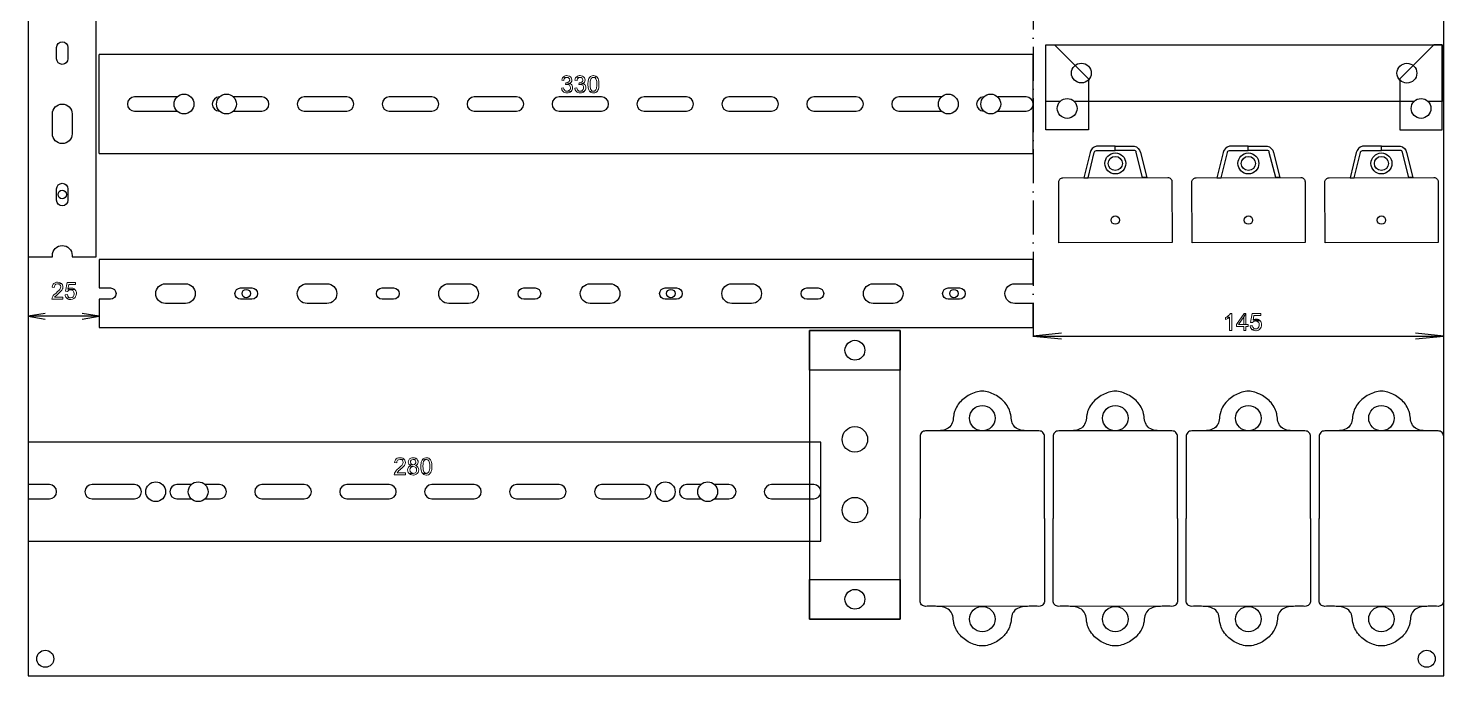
# Model space of a CAD drawing. Header units: millimetres. Extents: x 0 to 2020, y 0 to 926.
# Drawn here: x 1145 to 1645, y 213 to 442 of the extents above; entities that cross this region are included whole.
import ezdxf

# ---------------------------------------------------------------- set-up
doc = ezdxf.new("R2010")
doc.units = ezdxf.units.MM
doc.linetypes.add('ACAD_ISO10W100', pattern=[18, 12, -3, 0, -3])
doc.layers.add('1', color=30, linetype='Continuous')

msp = doc.modelspace()

# ---------------------------------------------------------------- linework, layer by layer
msp.add_lwpolyline([(1145, 213), (1645, 213), (1645, 713), (1145, 713)], close=True)
for centre, radius in [((1200, 415), 3.5), ((1215, 415), 3.5), ((1470, 415), 3.5), ((1485, 415), 3.5), ((1512, 413.43), 3.5), ((1637, 413.43), 3.5), ((1529, 394), 2.5), ((1576, 394), 2.5), ((1623, 394), 2.5), ((1157, 383), 1.5), ((1529, 374), 1.5), ((1576, 374), 1.5), ((1623, 374), 1.5), ((1222, 348), 1.5), ((1372, 348), 1.5), ((1472, 348), 1.5), ((1437, 328), 3.5), ((1482, 304), 4.5), ((1529, 304), 4.5), ((1576, 304), 4.5), ((1623, 304), 4.5), ((1190, 278), 3.5), ((1205, 278), 3.5), ((1370, 278), 3.5), ((1385, 278), 3.5), ((1437, 240), 3.5), ((1482, 233), 4.5), ((1529, 233), 4.5), ((1576, 233), 4.5), ((1623, 233), 4.5), ((1151, 219), 3), ((1639, 219), 3)]:
    msp.add_circle(centre, radius)
at = {"layer": '1', "linetype": 'ACAD_ISO10W100'}
msp.add_line((1500, 580), (1500, 331), dxfattribs=at)
at = {"layer": '1'}
for p, q in [((1170, 397.5), (1170, 432.5)), ((1500, 360), (1170, 360)), ((1170, 360), (1170, 350)), ((1500, 351.5), (1500, 360)), ((1170, 346), (1170, 336)), ((1151, 341), (1145, 340)), ((1170, 340), (1164, 341)), ((1500, 336), (1500, 344.5)), ((1170, 340), (1145, 340)), ((1145, 340), (1151, 339)), ((1164, 339), (1170, 340)), ((1170, 336), (1500, 336)), ((1510, 334), (1500, 333)), ((1500, 333), (1645, 333)), ((1500, 333), (1510, 332)), ((1645, 333), (1635, 334)), ((1635, 332), (1645, 333)), ((1499.12, 299.47), (1466, 299.5)), ((1546.12, 299.47), (1513, 299.5)), ((1593.12, 299.47), (1560, 299.5)), ((1640.12, 299.47), (1607, 299.5)), ((1499.12, 237.53), (1466, 237.5)), ((1546.12, 237.53), (1513, 237.5)), ((1593.12, 237.53), (1560, 237.5)), ((1640.12, 237.53), (1607, 237.5))]:
    msp.add_line(p, q, dxfattribs=at)
for points in [[(1160.5, 361), (1169, 361), (1169, 688), (1145, 688)], [(1509.55, 415.93), (1504.5, 415.93), (1504.5, 420.93), (1504.5, 435.93), (1644.5, 435.93), (1644.5, 420.93), (1644.5, 415.93), (1639.45, 415.93)], [(1170, 397.5), (1500, 397.5), (1500, 432.5), (1170, 432.5)], [(1634.55, 415.93), (1514.45, 415.93)], [(1145, 361), (1153.5, 361)], [(1145, 260.5), (1425, 260.5), (1425, 295.5), (1145, 295.5)]]:
    msp.add_lwpolyline(points, dxfattribs=at)
for points in [[(1155, 431), (1155, 435, -1), (1159, 435), (1159, 431, -1)], [(1242.5, 417.5, 1), (1242.5, 412.5), (1257.5, 412.5, 1), (1257.5, 417.5)], [(1272.5, 417.5, 1), (1272.5, 412.5), (1287.5, 412.5, 1), (1287.5, 417.5)], [(1302.5, 417.5, 1), (1302.5, 412.5), (1317.5, 412.5, 1), (1317.5, 417.5)], [(1332.5, 417.5, 1), (1332.5, 412.5), (1347.5, 412.5, 1), (1347.5, 417.5)], [(1362.5, 417.5, 1), (1362.5, 412.5), (1377.5, 412.5, 1), (1377.5, 417.5)], [(1392.5, 417.5, 1), (1392.5, 412.5), (1407.5, 412.5, 1), (1407.5, 417.5)], [(1422.5, 417.5, 1), (1422.5, 412.5), (1437.5, 412.5, 1), (1437.5, 417.5)], [(1153.5, 404.5), (1153.5, 411.5, -1), (1160.5, 411.5), (1160.5, 404.5, -1)], [(1528.98, 400.07), (1522.31, 400.05, 0.302776), (1520.1, 397.82), (1517.91, 388.93), (1519.39, 388.93), (1521.58, 397.83, -0.414214), (1522.32, 398.57), (1528.98, 398.59)], [(1528.98, 400.07), (1535.65, 400.1, -0.302776), (1537.88, 397.88), (1540.13, 389), (1538.65, 389), (1536.39, 397.88, 0.414214), (1535.65, 398.62), (1528.98, 398.59)], [(1575.98, 400.07), (1569.31, 400.05, 0.302776), (1567.1, 397.82), (1564.91, 388.93), (1566.39, 388.93), (1568.58, 397.83, -0.414214), (1569.32, 398.57), (1575.98, 398.59)], [(1575.98, 400.07), (1582.65, 400.1, -0.302776), (1584.88, 397.88), (1587.13, 389), (1585.65, 389), (1583.39, 397.88, 0.414214), (1582.65, 398.62), (1575.98, 398.59)], [(1622.98, 400.07), (1616.31, 400.05, 0.302776), (1614.1, 397.82), (1611.91, 388.93), (1613.39, 388.93), (1615.58, 397.83, -0.414214), (1616.32, 398.57), (1622.98, 398.59)], [(1622.98, 400.07), (1629.65, 400.1, -0.302776), (1631.88, 397.88), (1634.13, 389), (1632.65, 389), (1630.39, 397.88, 0.414214), (1629.65, 398.62), (1622.98, 398.59)], [(1155, 381), (1155, 385, -1), (1159, 385), (1159, 381, -1)], [(1509.02, 387.41, -0.414214), (1510.5, 388.9), (1547.54, 389.03, -0.414214), (1549.02, 387.55), (1549.09, 366.07), (1509.09, 365.93)], [(1556.02, 387.41, -0.414214), (1557.5, 388.9), (1594.54, 389.03, -0.414214), (1596.02, 387.55), (1596.09, 366.07), (1556.09, 365.93)], [(1603.02, 387.41, -0.414214), (1604.5, 388.9), (1641.54, 389.03, -0.414214), (1643.02, 387.55), (1643.09, 366.07), (1603.09, 365.93)], [(1200.5, 344.5), (1193.5, 344.5, -1), (1193.5, 351.5), (1200.5, 351.5, -1)], [(1250.5, 344.5), (1243.5, 344.5, -1), (1243.5, 351.5), (1250.5, 351.5, -1)], [(1300.5, 344.5), (1293.5, 344.5, -1), (1293.5, 351.5), (1300.5, 351.5, -1)], [(1350.5, 344.5), (1343.5, 344.5, -1), (1343.5, 351.5), (1350.5, 351.5, -1)], [(1400.5, 344.5), (1393.5, 344.5, -1), (1393.5, 351.5), (1400.5, 351.5, -1)], [(1450.5, 344.5), (1443.5, 344.5, -1), (1443.5, 351.5), (1450.5, 351.5, -1)], [(1224, 346), (1220, 346, -1), (1220, 350), (1224, 350, -1)], [(1274, 346), (1270, 346, -1), (1270, 350), (1274, 350, -1)], [(1324, 346), (1320, 346, -1), (1320, 350), (1324, 350, -1)], [(1374, 346), (1370, 346, -1), (1370, 350), (1374, 350, -1)], [(1424, 346), (1420, 346, -1), (1420, 350), (1424, 350, -1)], [(1474, 346), (1470, 346, -1), (1470, 350), (1474, 350, -1)], [(1167.5, 280.5, 1), (1167.5, 275.5), (1182.5, 275.5, 1), (1182.5, 280.5)], [(1227.5, 280.5, 1), (1227.5, 275.5), (1242.5, 275.5, 1), (1242.5, 280.5)], [(1257.5, 280.5, 1), (1257.5, 275.5), (1272.5, 275.5, 1), (1272.5, 280.5)], [(1287.5, 280.5, 1), (1287.5, 275.5), (1302.5, 275.5, 1), (1302.5, 280.5)], [(1317.5, 280.5, 1), (1317.5, 275.5), (1332.5, 275.5, 1), (1332.5, 280.5)], [(1347.5, 280.5, 1), (1347.5, 275.5), (1362.5, 275.5, 1), (1362.5, 280.5)], [(1407.5, 280.5, 1), (1407.5, 275.5), (1422.5, 275.5, 1), (1422.5, 280.5)]]:
    msp.add_lwpolyline(points, format="xyb", close=True, dxfattribs=at)
for points in [[(1507.5, 435.93), (1519.5, 423.93), (1519.5, 405.93), (1504.5, 405.93), (1504.5, 420.93), (1504.5, 435.93)], [(1641.5, 435.93), (1629.5, 423.93), (1629.5, 405.93), (1644.5, 405.93), (1644.5, 420.93), (1644.5, 435.93)], [(1421, 233), (1453, 233), (1453, 335), (1421, 335)], [(1421, 335), (1453, 335), (1453, 321), (1421, 321)], [(1453, 233), (1421, 233), (1421, 247), (1453, 247)]]:
    msp.add_lwpolyline(points, close=True, dxfattribs=at)
at = {"layer": '1', "color": 30, "lineweight": 0}
for points in [[(1335.25, 425.03), (1335.08, 425.02), (1334.7, 424.96), (1334.36, 424.82), (1334.06, 424.62), (1333.92, 424.49), (1335.26, 424.42), (1335.29, 424.42), (1335.67, 424.35), (1335.97, 424.16), (1336.18, 423.85), (1336.25, 423.48), (1336.23, 423.32), (1336.12, 422.98), (1335.87, 422.72), (1335.75, 422.66), (1335.4, 422.52), (1335.02, 422.48), (1336.23, 422.28), (1336.55, 422.49), (1336.79, 422.76), (1336.95, 423.09), (1337, 423.47), (1337, 423.52), (1336.94, 423.89), (1336.78, 424.24), (1336.73, 424.33), (1336.48, 424.6), (1336.15, 424.82), (1335.99, 424.89), (1335.63, 424.99)], [(1339.9, 425.03), (1339.73, 425.02), (1339.36, 424.96), (1339.02, 424.82), (1338.72, 424.62), (1338.58, 424.49), (1339.92, 424.42), (1339.96, 424.42), (1340.33, 424.35), (1340.63, 424.16), (1340.83, 423.85), (1340.9, 423.48), (1340.89, 423.32), (1340.77, 422.98), (1340.53, 422.72), (1340.41, 422.66), (1340.06, 422.52), (1339.68, 422.48), (1340.89, 422.28), (1341.22, 422.49), (1341.46, 422.76), (1341.61, 423.09), (1341.66, 423.47), (1341.66, 423.52), (1341.6, 423.89), (1341.45, 424.24), (1341.39, 424.33), (1341.13, 424.6), (1340.81, 424.82), (1340.65, 424.89), (1340.29, 424.99)], [(1344.64, 425.03), (1344.6, 425.03), (1344.21, 424.98), (1343.86, 424.86), (1343.55, 424.68), (1343.5, 424.63), (1343.26, 424.37), (1343.06, 424.05), (1342.9, 423.68), (1342.85, 423.51), (1342.78, 423.18), (1342.72, 422.82), (1342.69, 422.41), (1342.68, 421.96), (1342.69, 421.58), (1342.72, 421.14), (1342.78, 420.73), (1342.87, 420.37), (1342.98, 420.05), (1343.12, 419.76), (1343.28, 419.52), (1343.32, 419.47), (1344.64, 419.5), (1344.37, 419.55), (1344.06, 419.71), (1343.79, 420), (1343.75, 420.06), (1343.64, 420.3), (1343.55, 420.61), (1343.49, 420.99), (1343.45, 421.44), (1343.44, 421.96), (1343.44, 422.23), (1343.47, 422.7), (1343.52, 423.12), (1343.59, 423.47), (1343.7, 423.76), (1343.82, 423.99), (1343.97, 424.16), (1344.27, 424.35), (1344.63, 424.42), (1345.79, 424.62), (1345.49, 424.83), (1345.38, 424.88), (1345.03, 424.99)], [(1334.11, 420.68), (1333.37, 420.59), (1333.42, 420.31), (1333.53, 419.95), (1333.72, 419.64), (1333.97, 419.37), (1334.2, 419.19), (1334.52, 419.03), (1334.88, 418.93), (1335.28, 418.9), (1335.38, 418.9), (1335.76, 418.94), (1336.12, 419.05), (1336.44, 419.21), (1336.73, 419.44), (1335.28, 419.5), (1335.22, 419.51), (1334.85, 419.59), (1334.54, 419.78), (1334.39, 419.95), (1334.23, 420.27)], [(1333.92, 424.49), (1333.71, 424.2), (1333.55, 423.86), (1333.44, 423.47), (1334.18, 423.34), (1334.21, 423.52), (1334.35, 423.88), (1334.55, 424.15), (1334.58, 424.17), (1334.88, 424.36), (1335.26, 424.42)], [(1334.9, 422.49), (1334.82, 421.84), (1334.99, 421.88), (1335.34, 421.92), (1336.55, 422.12), (1336.18, 422.25), (1336.23, 422.28), (1335.02, 422.48)], [(1336.55, 422.12), (1335.34, 421.92), (1335.53, 421.91), (1335.89, 421.81), (1336.18, 421.6), (1336.3, 421.46), (1336.46, 421.14), (1336.51, 420.76), (1336.5, 420.51), (1336.38, 420.16), (1336.16, 419.87), (1335.98, 419.72), (1335.65, 419.56), (1335.28, 419.5), (1336.73, 419.44), (1336.97, 419.73), (1337.15, 420.05), (1337.26, 420.4), (1337.3, 420.77), (1337.28, 421.07), (1337.18, 421.44), (1337, 421.74), (1336.84, 421.91)], [(1338.76, 420.68), (1338.03, 420.59), (1338.07, 420.31), (1338.19, 419.95), (1338.38, 419.64), (1338.63, 419.37), (1338.86, 419.19), (1339.18, 419.03), (1339.54, 418.93), (1339.94, 418.9), (1340.04, 418.9), (1340.42, 418.94), (1340.78, 419.05), (1341.1, 419.21), (1341.38, 419.44), (1339.94, 419.5), (1339.87, 419.51), (1339.51, 419.59), (1339.2, 419.78), (1339.05, 419.95), (1338.88, 420.27)], [(1338.58, 424.49), (1338.36, 424.2), (1338.21, 423.86), (1338.1, 423.47), (1338.84, 423.34), (1338.87, 423.52), (1339, 423.88), (1339.21, 424.15), (1339.23, 424.17), (1339.55, 424.36), (1339.92, 424.42)], [(1339.56, 422.49), (1339.48, 421.84), (1339.64, 421.88), (1340, 421.92), (1341.21, 422.12), (1340.83, 422.25), (1340.89, 422.28), (1339.68, 422.48)], [(1341.21, 422.12), (1340, 421.92), (1340.19, 421.91), (1340.55, 421.81), (1340.84, 421.6), (1340.96, 421.46), (1341.12, 421.14), (1341.17, 420.76), (1341.16, 420.51), (1341.04, 420.16), (1340.82, 419.87), (1340.64, 419.72), (1340.31, 419.56), (1339.94, 419.5), (1341.38, 419.44), (1341.63, 419.73), (1341.81, 420.05), (1341.92, 420.4), (1341.96, 420.77), (1341.93, 421.07), (1341.84, 421.44), (1341.66, 421.74), (1341.51, 421.91)], [(1345.79, 424.62), (1344.63, 424.42), (1344.91, 424.38), (1345.22, 424.22), (1345.49, 423.93), (1345.54, 423.86), (1345.65, 423.62), (1345.73, 423.31), (1345.79, 422.93), (1345.83, 422.48), (1345.84, 421.96), (1345.84, 421.78), (1345.82, 421.28), (1345.77, 420.86), (1345.7, 420.5), (1345.61, 420.22), (1345.49, 420), (1345.29, 419.76), (1344.98, 419.57), (1344.64, 419.5), (1343.32, 419.47), (1343.59, 419.22), (1343.9, 419.04), (1344.25, 418.93), (1344.64, 418.9), (1344.69, 418.9), (1345.08, 418.95), (1345.43, 419.06), (1345.73, 419.26), (1345.78, 419.3), (1346.02, 419.56), (1346.22, 419.88), (1346.38, 420.26), (1346.42, 420.41), (1346.5, 420.74), (1346.55, 421.11), (1346.59, 421.51), (1346.59, 421.96), (1346.59, 422.3), (1346.57, 422.71), (1346.52, 423.07), (1346.46, 423.38), (1346.4, 423.6), (1346.26, 423.96), (1346.09, 424.28), (1346.05, 424.34)], [(1156.72, 351.54), (1155.35, 351.42), (1155.68, 351.38), (1156.16, 351.12), (1156.32, 350.92), (1156.47, 350.38), (1156.42, 350.04), (1156.14, 349.49), (1156.1, 349.45), (1155.8, 349.11), (1155.37, 348.7), (1154.81, 348.22), (1154.67, 348.1), (1154.19, 347.69), (1153.84, 347.31), (1153.62, 347.01), (1153.37, 346.52), (1153.28, 346.01), (1157.24, 346.01), (1157.24, 346.71), (1154.29, 346.71), (1154.61, 347.11), (1154.91, 347.39), (1155.46, 347.86), (1155.82, 348.17), (1156.27, 348.59), (1156.6, 348.93), (1156.81, 349.18), (1157.09, 349.65), (1157.14, 349.79), (1157.24, 350.37), (1157.23, 350.55), (1157.06, 351.09)], [(1155.36, 352.03), (1155.01, 352.01), (1154.44, 351.87), (1153.99, 351.58), (1153.81, 351.38), (1153.54, 350.89), (1153.42, 350.29), (1154.17, 350.22), (1154.23, 350.64), (1154.5, 351.11), (1154.77, 351.29), (1155.35, 351.42), (1156.72, 351.54), (1156.47, 351.74), (1155.97, 351.96)], [(1161.72, 351.92), (1158.74, 351.92), (1158.16, 348.84), (1158.85, 348.75), (1158.88, 348.79), (1159.3, 349.18), (1159.38, 349.21), (1159.94, 349.33), (1161.47, 349.44), (1159, 349.6), (1159.33, 351.22), (1161.72, 351.22)], [(1158.8, 347.64), (1158.03, 347.57), (1158.06, 347.32), (1158.26, 346.78), (1158.63, 346.36), (1159.96, 346.51), (1159.69, 346.53), (1159.2, 346.8), (1158.99, 347.06)], [(1161.47, 349.44), (1159.94, 349.33), (1160.41, 349.26), (1160.87, 348.96), (1161.12, 348.56), (1161.22, 347.97), (1161.22, 347.96), (1161.13, 347.37), (1160.86, 346.91), (1160.51, 346.63), (1159.96, 346.51), (1158.63, 346.36), (1158.84, 346.2), (1159.35, 345.97), (1159.96, 345.91), (1160.07, 345.91), (1160.64, 346.01), (1161.12, 346.25), (1161.53, 346.63), (1161.73, 346.93), (1161.93, 347.45), (1162.01, 348.04), (1161.97, 348.46), (1161.8, 348.99)], [(1160.14, 349.98), (1160.08, 349.98), (1159.53, 349.88), (1159, 349.6), (1161.47, 349.44), (1161.21, 349.65), (1160.71, 349.9)], [(1570.13, 341.03), (1569.65, 341.03), (1569.58, 340.89), (1569.33, 340.56), (1569, 340.22), (1568.67, 339.96), (1568.31, 339.73), (1569.39, 339.7), (1569.39, 335), (1570.13, 335)], [(1575.11, 341), (1574.51, 341), (1571.77, 337.12), (1571.77, 336.44), (1574.37, 336.44), (1574.37, 335), (1575.11, 335), (1575.11, 336.44), (1575.92, 336.44), (1575.92, 337.12), (1575.11, 337.12), (1572.49, 337.12), (1574.37, 339.82)], [(1575.11, 341), (1574.37, 339.82), (1574.37, 337.12), (1572.49, 337.12), (1575.11, 337.12)], [(1580.36, 340.92), (1577.38, 340.92), (1576.8, 337.84), (1577.49, 337.75), (1577.61, 337.9), (1577.94, 338.17), (1578.16, 338.27), (1578.59, 338.33), (1580.11, 338.44), (1579.95, 338.58), (1577.65, 338.61), (1577.97, 340.22), (1580.36, 340.22)], [(1568.31, 339.73), (1567.92, 339.52), (1567.92, 338.81), (1567.92, 338.81), (1568.28, 338.97), (1568.7, 339.19), (1569.08, 339.44), (1569.39, 339.7)], [(1577.45, 336.64), (1576.67, 336.57), (1576.68, 336.45), (1576.79, 336.03), (1576.99, 335.67), (1577.27, 335.36), (1578.6, 335.51), (1578.2, 335.57), (1577.84, 335.79), (1577.78, 335.86), (1577.56, 336.2)], [(1580.11, 338.44), (1578.59, 338.33), (1578.78, 338.32), (1579.19, 338.2), (1579.51, 337.97), (1579.65, 337.8), (1579.81, 337.42), (1579.87, 336.97), (1579.84, 336.64), (1579.72, 336.24), (1579.5, 335.91), (1579.37, 335.78), (1579.01, 335.58), (1578.6, 335.51), (1577.27, 335.36), (1577.39, 335.26), (1577.74, 335.06), (1578.15, 334.94), (1578.6, 334.9), (1578.73, 334.9), (1579.16, 334.97), (1579.54, 335.11), (1579.88, 335.33), (1580.17, 335.63), (1580.31, 335.82), (1580.5, 336.2), (1580.61, 336.6), (1580.65, 337.04), (1580.63, 337.33), (1580.54, 337.75), (1580.36, 338.12)], [(1578.78, 338.98), (1578.44, 338.95), (1578.03, 338.82), (1577.65, 338.61), (1579.95, 338.58), (1579.6, 338.8), (1579.21, 338.94)], [(1276.34, 290.02), (1276.32, 290.02), (1275.8, 289.98), (1275.35, 289.83), (1274.97, 289.59), (1274.97, 289.58), (1274.68, 289.24), (1274.49, 288.81), (1274.39, 288.3), (1275.15, 288.22), (1275.15, 288.22), (1275.23, 288.72), (1275.47, 289.1), (1275.83, 289.33), (1276.32, 289.42), (1277.71, 289.55), (1277.68, 289.57), (1277.31, 289.83), (1276.86, 289.98)], [(1280.96, 290.02), (1280.53, 289.99), (1280.08, 289.85), (1279.71, 289.58), (1279.52, 289.38), (1279.31, 288.96), (1279.24, 288.48), (1279.27, 288.16), (1279.46, 287.74), (1279.68, 287.5), (1280.98, 287.54), (1280.67, 287.58), (1280.26, 287.81), (1280.1, 288.03), (1279.99, 288.51), (1280.02, 288.75), (1280.27, 289.15), (1280.49, 289.32), (1280.97, 289.43), (1282.22, 289.57), (1281.91, 289.81), (1281.48, 289.97)], [(1285.62, 290.02), (1285.41, 290.02), (1284.93, 289.91), (1284.54, 289.67), (1284.38, 289.53), (1285.61, 289.42), (1285.7, 289.42), (1286.12, 289.28), (1286.47, 288.93), (1286.5, 288.9), (1286.64, 288.58), (1286.74, 288.16), (1286.8, 287.62), (1286.82, 286.97), (1286.82, 286.86), (1286.79, 286.23), (1286.72, 285.7), (1286.62, 285.29), (1286.47, 285), (1286.42, 284.93), (1286.05, 284.61), (1285.62, 284.5), (1284.33, 284.43), (1284.69, 284.14), (1285.12, 283.96), (1285.62, 283.91), (1285.84, 283.91), (1286.32, 284.02), (1286.71, 284.26), (1286.87, 284.4), (1287.15, 284.79), (1287.35, 285.26), (1287.42, 285.45), (1287.5, 285.89), (1287.56, 286.4), (1287.57, 286.97), (1287.56, 287.48), (1287.52, 287.98), (1287.44, 288.38), (1287.28, 288.86), (1287.07, 289.28), (1286.85, 289.55), (1286.47, 289.84), (1286.12, 289.97)], [(1277.71, 289.55), (1276.32, 289.42), (1276.74, 289.36), (1277.14, 289.12), (1277.34, 288.84), (1277.45, 288.38), (1277.36, 287.95), (1277.11, 287.49), (1276.94, 287.3), (1276.65, 286.99), (1276.27, 286.63), (1275.78, 286.23), (1275.48, 285.97), (1275.11, 285.63), (1274.83, 285.31), (1274.55, 284.93), (1274.34, 284.51), (1274.33, 284.49), (1274.25, 284.01), (1278.21, 284.01), (1278.21, 284.72), (1275.28, 284.72), (1275.28, 284.72), (1275.58, 285.11), (1275.64, 285.17), (1275.95, 285.45), (1276.44, 285.87), (1276.51, 285.93), (1276.95, 286.32), (1277.31, 286.65), (1277.57, 286.92), (1277.84, 287.25), (1278.06, 287.66), (1278.14, 287.88), (1278.21, 288.37), (1278.17, 288.73), (1278, 289.18)], [(1279.63, 287.04), (1279.3, 286.72), (1279.26, 286.66), (1279.06, 286.24), (1279, 285.74), (1279, 285.72), (1279.06, 285.24), (1279.24, 284.8), (1279.54, 284.43), (1280.98, 284.5), (1280.81, 284.52), (1280.35, 284.67), (1280.21, 284.75), (1279.9, 285.13), (1279.84, 285.26), (1279.75, 285.73), (1279.84, 286.2), (1280.1, 286.59), (1280.48, 286.85), (1280.95, 286.94)], [(1282.22, 289.57), (1280.97, 289.43), (1281.27, 289.39), (1281.67, 289.15), (1281.83, 288.93), (1281.94, 288.47), (1281.91, 288.22), (1281.68, 287.81), (1281.45, 287.64), (1280.98, 287.54), (1279.68, 287.5), (1280.14, 287.26), (1280.08, 287.25), (1279.63, 287.04), (1280.95, 286.94), (1280.97, 286.94), (1281.45, 286.85), (1281.84, 286.59), (1281.85, 286.58), (1282.11, 286.19), (1282.19, 285.71), (1282.11, 285.24), (1281.85, 284.85), (1281.46, 284.59), (1280.98, 284.5), (1279.54, 284.43), (1279.63, 284.35), (1280.01, 284.1), (1280.46, 283.95), (1280.97, 283.91), (1281.1, 283.91), (1281.6, 283.98), (1282.04, 284.15), (1282.4, 284.43), (1282.4, 284.43), (1282.71, 284.8), (1282.88, 285.24), (1282.95, 285.72), (1282.95, 285.77), (1282.87, 286.26), (1282.66, 286.68), (1282.62, 286.73), (1282.28, 287.04), (1281.82, 287.26), (1282.15, 287.42), (1282.49, 287.74), (1282.61, 287.98), (1282.71, 288.46), (1282.67, 288.75), (1282.52, 289.19)], [(1284.38, 289.53), (1284.09, 289.15), (1283.88, 288.68), (1283.83, 288.48), (1283.73, 288.04), (1283.68, 287.53), (1283.66, 286.97), (1283.66, 286.79), (1283.69, 286.2), (1283.77, 285.68), (1283.89, 285.23), (1284.05, 284.84), (1284.25, 284.52), (1284.33, 284.43), (1285.62, 284.5), (1285.55, 284.51), (1285.12, 284.64), (1284.77, 285), (1284.75, 285.03), (1284.61, 285.35), (1284.5, 285.77), (1284.44, 286.31), (1284.42, 286.97), (1284.42, 287.15), (1284.46, 287.77), (1284.53, 288.27), (1284.64, 288.69), (1284.8, 288.99), (1284.81, 289), (1285.16, 289.32), (1285.61, 289.42)]]:
    msp.add_lwpolyline(points, close=True, dxfattribs=at)
at = {"layer": '1'}
for points in [[(1197.55, 417.5, 0.005), (1197.5, 417.5), (1182.5, 417.5, 1), (1182.5, 412.5), (1197.5, 412.5, 0.005), (1197.55, 412.5, 0.005)], [(1212.55, 417.5), (1212.5, 417.5, 1), (1212.5, 412.5), (1212.55, 412.5)], [(1217.45, 412.5), (1227.5, 412.5, 1), (1227.5, 417.5), (1217.45, 417.5)], [(1467.55, 417.5, 0.005), (1467.5, 417.5), (1452.5, 417.5, 1), (1452.5, 412.5), (1467.5, 412.5, 0.005), (1467.55, 412.5, 0.005)], [(1482.55, 417.5), (1482.5, 417.5, 1), (1482.5, 412.5), (1482.55, 412.5)], [(1487.45, 412.5), (1497.5, 412.5, 1), (1497.5, 417.5), (1487.45, 417.5)], [(1153.5, 361), (1153.5, 361.5, -1), (1160.5, 361.5), (1160.5, 361)], [(1500, 344.5), (1493.5, 344.5, -1), (1493.5, 351.5), (1500, 351.5)], [(1170, 350), (1174, 350, -1), (1174, 346), (1170, 346)], [(1504, 268.5), (1504, 297.5, 0.414214), (1502, 299.5), (1501.43, 299.49), (1500.85, 299.48), (1500.28, 299.47), (1499.7, 299.47), (1499.12, 299.47), (1498.53, 299.48), (1498, 299.5), (1497.34, 299.54), (1496.75, 299.59), (1496.16, 299.68), (1495.59, 299.8), (1495.03, 299.97), (1494.5, 300.2), (1494, 300.5), (1493.55, 300.86), (1493, 301.5), (1492.84, 301.77), (1492.61, 302.29), (1492.45, 302.83), (1492.33, 303.4), (1492.24, 303.99), (1492.16, 304.58), (1492.06, 305.17), (1492, 305.5), (1491.78, 306.33), (1491.58, 306.88), (1491.35, 307.42), (1491.08, 307.94), (1490.78, 308.44), (1490.46, 308.92), (1490, 309.5), (1489.72, 309.82), (1489.31, 310.24), (1488.89, 310.63), (1488.44, 311), (1487.97, 311.35), (1487.49, 311.68), (1486.99, 311.99), (1486.47, 312.27), (1486, 312.5), (1485.4, 312.76), (1484.85, 312.97), (1484.29, 313.15), (1483.73, 313.3), (1483.15, 313.41), (1482.58, 313.48), (1482, 313.5), (1481.42, 313.48), (1480.85, 313.41), (1480.27, 313.3), (1479.71, 313.15), (1479.15, 312.97), (1478.6, 312.76), (1478, 312.5), (1477.53, 312.27), (1477.01, 311.99), (1476.51, 311.68), (1476.03, 311.35), (1475.56, 311), (1475.11, 310.63), (1474.69, 310.24), (1474.28, 309.82), (1474, 309.5), (1473.54, 308.92), (1473.22, 308.44), (1472.92, 307.94), (1472.65, 307.42), (1472.42, 306.88), (1472.22, 306.33), (1472, 305.5), (1471.94, 305.17), (1471.84, 304.58), (1471.76, 303.99), (1471.67, 303.4), (1471.55, 302.83), (1471.39, 302.29), (1471.16, 301.77), (1471, 301.5), (1470.45, 300.86), (1470, 300.5), (1469.5, 300.2), (1468.97, 299.97), (1468.41, 299.8), (1467.84, 299.68), (1467.25, 299.59), (1466.66, 299.54), (1466, 299.5), (1465.47, 299.48), (1464.88, 299.47), (1464.3, 299.47), (1463.72, 299.47), (1463.15, 299.48), (1462.57, 299.49), (1462, 299.5, 0.414214), (1460, 297.5), (1460, 268.5)], [(1551, 268.5), (1551, 297.5, 0.414214), (1549, 299.5), (1548.43, 299.49), (1547.85, 299.48), (1547.28, 299.47), (1546.7, 299.47), (1546.12, 299.47), (1545.53, 299.48), (1545, 299.5), (1544.34, 299.54), (1543.75, 299.59), (1543.16, 299.68), (1542.59, 299.8), (1542.03, 299.97), (1541.5, 300.2), (1541, 300.5), (1540.55, 300.86), (1540, 301.5), (1539.84, 301.77), (1539.61, 302.29), (1539.45, 302.83), (1539.33, 303.4), (1539.24, 303.99), (1539.16, 304.58), (1539.06, 305.17), (1539, 305.5), (1538.78, 306.33), (1538.58, 306.88), (1538.35, 307.42), (1538.08, 307.94), (1537.78, 308.44), (1537.46, 308.92), (1537, 309.5), (1536.72, 309.82), (1536.31, 310.24), (1535.89, 310.63), (1535.44, 311), (1534.97, 311.35), (1534.49, 311.68), (1533.99, 311.99), (1533.47, 312.27), (1533, 312.5), (1532.4, 312.76), (1531.85, 312.97), (1531.29, 313.15), (1530.73, 313.3), (1530.15, 313.41), (1529.58, 313.48), (1529, 313.5), (1528.42, 313.48), (1527.85, 313.41), (1527.27, 313.3), (1526.71, 313.15), (1526.15, 312.97), (1525.6, 312.76), (1525, 312.5), (1524.53, 312.27), (1524.01, 311.99), (1523.51, 311.68), (1523.03, 311.35), (1522.56, 311), (1522.11, 310.63), (1521.69, 310.24), (1521.28, 309.82), (1521, 309.5), (1520.54, 308.92), (1520.22, 308.44), (1519.92, 307.94), (1519.65, 307.42), (1519.42, 306.88), (1519.22, 306.33), (1519, 305.5), (1518.94, 305.17), (1518.84, 304.58), (1518.76, 303.99), (1518.67, 303.4), (1518.55, 302.83), (1518.39, 302.29), (1518.16, 301.77), (1518, 301.5), (1517.45, 300.86), (1517, 300.5), (1516.5, 300.2), (1515.97, 299.97), (1515.41, 299.8), (1514.84, 299.68), (1514.25, 299.59), (1513.66, 299.54), (1513, 299.5), (1512.47, 299.48), (1511.88, 299.47), (1511.3, 299.47), (1510.72, 299.47), (1510.15, 299.48), (1509.57, 299.49), (1509, 299.5, 0.414214), (1507, 297.5), (1507, 268.5)], [(1598, 268.5), (1598, 297.5, 0.414214), (1596, 299.5), (1595.43, 299.49), (1594.85, 299.48), (1594.28, 299.47), (1593.7, 299.47), (1593.12, 299.47), (1592.53, 299.48), (1592, 299.5), (1591.34, 299.54), (1590.75, 299.59), (1590.16, 299.68), (1589.59, 299.8), (1589.03, 299.97), (1588.5, 300.2), (1588, 300.5), (1587.55, 300.86), (1587, 301.5), (1586.84, 301.77), (1586.61, 302.29), (1586.45, 302.83), (1586.33, 303.4), (1586.24, 303.99), (1586.16, 304.58), (1586.06, 305.17), (1586, 305.5), (1585.78, 306.33), (1585.58, 306.88), (1585.35, 307.42), (1585.08, 307.94), (1584.78, 308.44), (1584.46, 308.92), (1584, 309.5), (1583.72, 309.82), (1583.31, 310.24), (1582.89, 310.63), (1582.44, 311), (1581.97, 311.35), (1581.49, 311.68), (1580.99, 311.99), (1580.47, 312.27), (1580, 312.5), (1579.4, 312.76), (1578.85, 312.97), (1578.29, 313.15), (1577.73, 313.3), (1577.15, 313.41), (1576.58, 313.48), (1576, 313.5), (1575.42, 313.48), (1574.85, 313.41), (1574.27, 313.3), (1573.71, 313.15), (1573.15, 312.97), (1572.6, 312.76), (1572, 312.5), (1571.53, 312.27), (1571.01, 311.99), (1570.51, 311.68), (1570.03, 311.35), (1569.56, 311), (1569.11, 310.63), (1568.69, 310.24), (1568.28, 309.82), (1568, 309.5), (1567.54, 308.92), (1567.22, 308.44), (1566.92, 307.94), (1566.65, 307.42), (1566.42, 306.88), (1566.22, 306.33), (1566, 305.5), (1565.94, 305.17), (1565.84, 304.58), (1565.76, 303.99), (1565.67, 303.4), (1565.55, 302.83), (1565.39, 302.29), (1565.16, 301.77), (1565, 301.5), (1564.45, 300.86), (1564, 300.5), (1563.5, 300.2), (1562.97, 299.97), (1562.41, 299.8), (1561.84, 299.68), (1561.25, 299.59), (1560.66, 299.54), (1560, 299.5), (1559.47, 299.48), (1558.88, 299.47), (1558.3, 299.47), (1557.72, 299.47), (1557.15, 299.48), (1556.57, 299.49), (1556, 299.5, 0.414214), (1554, 297.5), (1554, 268.5)], [(1645, 297.5, 0.414214), (1643, 299.5), (1642.43, 299.49), (1641.85, 299.48), (1641.28, 299.47), (1640.7, 299.47), (1640.12, 299.47), (1639.53, 299.48), (1639, 299.5), (1638.34, 299.54), (1637.75, 299.59), (1637.16, 299.68), (1636.59, 299.8), (1636.03, 299.97), (1635.5, 300.2), (1635, 300.5), (1634.55, 300.86), (1634, 301.5), (1633.84, 301.77), (1633.61, 302.29), (1633.45, 302.83), (1633.33, 303.4), (1633.24, 303.99), (1633.16, 304.58), (1633.06, 305.17), (1633, 305.5), (1632.78, 306.33), (1632.58, 306.88), (1632.35, 307.42), (1632.08, 307.94), (1631.78, 308.44), (1631.46, 308.92), (1631, 309.5), (1630.72, 309.82), (1630.31, 310.24), (1629.89, 310.63), (1629.44, 311), (1628.97, 311.35), (1628.49, 311.68), (1627.99, 311.99), (1627.47, 312.27), (1627, 312.5), (1626.4, 312.76), (1625.85, 312.97), (1625.29, 313.15), (1624.73, 313.3), (1624.15, 313.41), (1623.58, 313.48), (1623, 313.5), (1622.42, 313.48), (1621.85, 313.41), (1621.27, 313.3), (1620.71, 313.15), (1620.15, 312.97), (1619.6, 312.76), (1619, 312.5), (1618.53, 312.27), (1618.01, 311.99), (1617.51, 311.68), (1617.03, 311.35), (1616.56, 311), (1616.11, 310.63), (1615.69, 310.24), (1615.28, 309.82), (1615, 309.5), (1614.54, 308.92), (1614.22, 308.44), (1613.92, 307.94), (1613.65, 307.42), (1613.42, 306.88), (1613.22, 306.33), (1613, 305.5), (1612.94, 305.17), (1612.84, 304.58), (1612.76, 303.99), (1612.67, 303.4), (1612.55, 302.83), (1612.39, 302.29), (1612.16, 301.77), (1612, 301.5), (1611.45, 300.86), (1611, 300.5), (1610.5, 300.2), (1609.97, 299.97), (1609.41, 299.8), (1608.84, 299.68), (1608.25, 299.59), (1607.66, 299.54), (1607, 299.5), (1606.47, 299.48), (1605.88, 299.47), (1605.3, 299.47), (1604.72, 299.47), (1604.15, 299.48), (1603.57, 299.49), (1603, 299.5, 0.414214), (1601, 297.5), (1601, 268.5)], [(1145, 275.5), (1152.5, 275.5, 1), (1152.5, 280.5), (1145, 280.5)], [(1202.55, 280.5), (1197.5, 280.5, 1), (1197.5, 275.5), (1202.55, 275.5)], [(1207.45, 275.5), (1212.5, 275.5, 1), (1212.5, 280.5), (1207.45, 280.5)], [(1382.55, 280.5), (1377.5, 280.5, 1), (1377.5, 275.5), (1382.55, 275.5)], [(1387.45, 275.5), (1392.5, 275.5, 1), (1392.5, 280.5), (1387.45, 280.5)], [(1504, 268.5), (1504, 239.5, -0.414214), (1502, 237.5), (1501.43, 237.51), (1500.85, 237.52), (1500.28, 237.53), (1499.7, 237.53), (1499.12, 237.53), (1498.53, 237.52), (1498, 237.5), (1497.34, 237.46), (1496.75, 237.41), (1496.16, 237.32), (1495.59, 237.2), (1495.03, 237.03), (1494.5, 236.8), (1494, 236.5), (1493.55, 236.14), (1493, 235.5), (1492.84, 235.23), (1492.61, 234.71), (1492.45, 234.17), (1492.33, 233.6), (1492.24, 233.01), (1492.16, 232.42), (1492.06, 231.83), (1492, 231.5), (1491.78, 230.67), (1491.58, 230.12), (1491.35, 229.58), (1491.08, 229.06), (1490.78, 228.56), (1490.46, 228.08), (1490, 227.5), (1489.72, 227.18), (1489.31, 226.76), (1488.89, 226.37), (1488.44, 226), (1487.97, 225.65), (1487.49, 225.32), (1486.99, 225.01), (1486.47, 224.73), (1486, 224.5), (1485.4, 224.24), (1484.85, 224.03), (1484.29, 223.85), (1483.73, 223.7), (1483.15, 223.59), (1482.58, 223.52), (1482, 223.5), (1481.42, 223.52), (1480.85, 223.59), (1480.27, 223.7), (1479.71, 223.85), (1479.15, 224.03), (1478.6, 224.24), (1478, 224.5), (1477.53, 224.73), (1477.01, 225.01), (1476.51, 225.32), (1476.03, 225.65), (1475.56, 226), (1475.11, 226.37), (1474.69, 226.76), (1474.28, 227.18), (1474, 227.5), (1473.54, 228.08), (1473.22, 228.56), (1472.92, 229.06), (1472.65, 229.58), (1472.42, 230.12), (1472.22, 230.67), (1472, 231.5), (1471.94, 231.83), (1471.84, 232.42), (1471.76, 233.01), (1471.67, 233.6), (1471.55, 234.17), (1471.39, 234.71), (1471.16, 235.23), (1471, 235.5), (1470.45, 236.14), (1470, 236.5), (1469.5, 236.8), (1468.97, 237.03), (1468.41, 237.2), (1467.84, 237.32), (1467.25, 237.41), (1466.66, 237.46), (1466, 237.5), (1465.47, 237.52), (1464.88, 237.53), (1464.3, 237.53), (1463.72, 237.53), (1463.15, 237.52), (1462.57, 237.51), (1462, 237.5, -0.414214), (1460, 239.5), (1460, 268.5)], [(1551, 268.5), (1551, 239.5, -0.414214), (1549, 237.5), (1548.43, 237.51), (1547.85, 237.52), (1547.28, 237.53), (1546.7, 237.53), (1546.12, 237.53), (1545.53, 237.52), (1545, 237.5), (1544.34, 237.46), (1543.75, 237.41), (1543.16, 237.32), (1542.59, 237.2), (1542.03, 237.03), (1541.5, 236.8), (1541, 236.5), (1540.55, 236.14), (1540, 235.5), (1539.84, 235.23), (1539.61, 234.71), (1539.45, 234.17), (1539.33, 233.6), (1539.24, 233.01), (1539.16, 232.42), (1539.06, 231.83), (1539, 231.5), (1538.78, 230.67), (1538.58, 230.12), (1538.35, 229.58), (1538.08, 229.06), (1537.78, 228.56), (1537.46, 228.08), (1537, 227.5), (1536.72, 227.18), (1536.31, 226.76), (1535.89, 226.37), (1535.44, 226), (1534.97, 225.65), (1534.49, 225.32), (1533.99, 225.01), (1533.47, 224.73), (1533, 224.5), (1532.4, 224.24), (1531.85, 224.03), (1531.29, 223.85), (1530.73, 223.7), (1530.15, 223.59), (1529.58, 223.52), (1529, 223.5), (1528.42, 223.52), (1527.85, 223.59), (1527.27, 223.7), (1526.71, 223.85), (1526.15, 224.03), (1525.6, 224.24), (1525, 224.5), (1524.53, 224.73), (1524.01, 225.01), (1523.51, 225.32), (1523.03, 225.65), (1522.56, 226), (1522.11, 226.37), (1521.69, 226.76), (1521.28, 227.18), (1521, 227.5), (1520.54, 228.08), (1520.22, 228.56), (1519.92, 229.06), (1519.65, 229.58), (1519.42, 230.12), (1519.22, 230.67), (1519, 231.5), (1518.94, 231.83), (1518.84, 232.42), (1518.76, 233.01), (1518.67, 233.6), (1518.55, 234.17), (1518.39, 234.71), (1518.16, 235.23), (1518, 235.5), (1517.45, 236.14), (1517, 236.5), (1516.5, 236.8), (1515.97, 237.03), (1515.41, 237.2), (1514.84, 237.32), (1514.25, 237.41), (1513.66, 237.46), (1513, 237.5), (1512.47, 237.52), (1511.88, 237.53), (1511.3, 237.53), (1510.72, 237.53), (1510.15, 237.52), (1509.57, 237.51), (1509, 237.5, -0.414214), (1507, 239.5), (1507, 268.5)], [(1598, 268.5), (1598, 239.5, -0.414214), (1596, 237.5), (1595.43, 237.51), (1594.85, 237.52), (1594.28, 237.53), (1593.7, 237.53), (1593.12, 237.53), (1592.53, 237.52), (1592, 237.5), (1591.34, 237.46), (1590.75, 237.41), (1590.16, 237.32), (1589.59, 237.2), (1589.03, 237.03), (1588.5, 236.8), (1588, 236.5), (1587.55, 236.14), (1587, 235.5), (1586.84, 235.23), (1586.61, 234.71), (1586.45, 234.17), (1586.33, 233.6), (1586.24, 233.01), (1586.16, 232.42), (1586.06, 231.83), (1586, 231.5), (1585.78, 230.67), (1585.58, 230.12), (1585.35, 229.58), (1585.08, 229.06), (1584.78, 228.56), (1584.46, 228.08), (1584, 227.5), (1583.72, 227.18), (1583.31, 226.76), (1582.89, 226.37), (1582.44, 226), (1581.97, 225.65), (1581.49, 225.32), (1580.99, 225.01), (1580.47, 224.73), (1580, 224.5), (1579.4, 224.24), (1578.85, 224.03), (1578.29, 223.85), (1577.73, 223.7), (1577.15, 223.59), (1576.58, 223.52), (1576, 223.5), (1575.42, 223.52), (1574.85, 223.59), (1574.27, 223.7), (1573.71, 223.85), (1573.15, 224.03), (1572.6, 224.24), (1572, 224.5), (1571.53, 224.73), (1571.01, 225.01), (1570.51, 225.32), (1570.03, 225.65), (1569.56, 226), (1569.11, 226.37), (1568.69, 226.76), (1568.28, 227.18), (1568, 227.5), (1567.54, 228.08), (1567.22, 228.56), (1566.92, 229.06), (1566.65, 229.58), (1566.42, 230.12), (1566.22, 230.67), (1566, 231.5), (1565.94, 231.83), (1565.84, 232.42), (1565.76, 233.01), (1565.67, 233.6), (1565.55, 234.17), (1565.39, 234.71), (1565.16, 235.23), (1565, 235.5), (1564.45, 236.14), (1564, 236.5), (1563.5, 236.8), (1562.97, 237.03), (1562.41, 237.2), (1561.84, 237.32), (1561.25, 237.41), (1560.66, 237.46), (1560, 237.5), (1559.47, 237.52), (1558.88, 237.53), (1558.3, 237.53), (1557.72, 237.53), (1557.15, 237.52), (1556.57, 237.51), (1556, 237.5, -0.414214), (1554, 239.5), (1554, 268.5)], [(1645, 239.5, -0.414214), (1643, 237.5), (1642.43, 237.51), (1641.85, 237.52), (1641.28, 237.53), (1640.7, 237.53), (1640.12, 237.53), (1639.53, 237.52), (1639, 237.5), (1638.34, 237.46), (1637.75, 237.41), (1637.16, 237.32), (1636.59, 237.2), (1636.03, 237.03), (1635.5, 236.8), (1635, 236.5), (1634.55, 236.14), (1634, 235.5), (1633.84, 235.23), (1633.61, 234.71), (1633.45, 234.17), (1633.33, 233.6), (1633.24, 233.01), (1633.16, 232.42), (1633.06, 231.83), (1633, 231.5), (1632.78, 230.67), (1632.58, 230.12), (1632.35, 229.58), (1632.08, 229.06), (1631.78, 228.56), (1631.46, 228.08), (1631, 227.5), (1630.72, 227.18), (1630.31, 226.76), (1629.89, 226.37), (1629.44, 226), (1628.97, 225.65), (1628.49, 225.32), (1627.99, 225.01), (1627.47, 224.73), (1627, 224.5), (1626.4, 224.24), (1625.85, 224.03), (1625.29, 223.85), (1624.73, 223.7), (1624.15, 223.59), (1623.58, 223.52), (1623, 223.5), (1622.42, 223.52), (1621.85, 223.59), (1621.27, 223.7), (1620.71, 223.85), (1620.15, 224.03), (1619.6, 224.24), (1619, 224.5), (1618.53, 224.73), (1618.01, 225.01), (1617.51, 225.32), (1617.03, 225.65), (1616.56, 226), (1616.11, 226.37), (1615.69, 226.76), (1615.28, 227.18), (1615, 227.5), (1614.54, 228.08), (1614.22, 228.56), (1613.92, 229.06), (1613.65, 229.58), (1613.42, 230.12), (1613.22, 230.67), (1613, 231.5), (1612.94, 231.83), (1612.84, 232.42), (1612.76, 233.01), (1612.67, 233.6), (1612.55, 234.17), (1612.39, 234.71), (1612.16, 235.23), (1612, 235.5), (1611.45, 236.14), (1611, 236.5), (1610.5, 236.8), (1609.97, 237.03), (1609.41, 237.2), (1608.84, 237.32), (1608.25, 237.41), (1607.66, 237.46), (1607, 237.5), (1606.47, 237.52), (1605.88, 237.53), (1605.3, 237.53), (1604.72, 237.53), (1604.15, 237.52), (1603.57, 237.51), (1603, 237.5, -0.414214), (1601, 239.5), (1601, 268.5)]]:
    msp.add_lwpolyline(points, format="xyb", dxfattribs=at)
for centre, radius in [((1517, 425.93), 3.5), ((1632, 425.9), 3.5), ((1529, 394), 3.7), ((1576, 394), 3.7), ((1623, 394), 3.7), ((1437, 296.5), 4.5), ((1437, 271.5), 4.5)]:
    msp.add_circle(centre, radius, dxfattribs=at)

doc.saveas('drawing.dxf')
